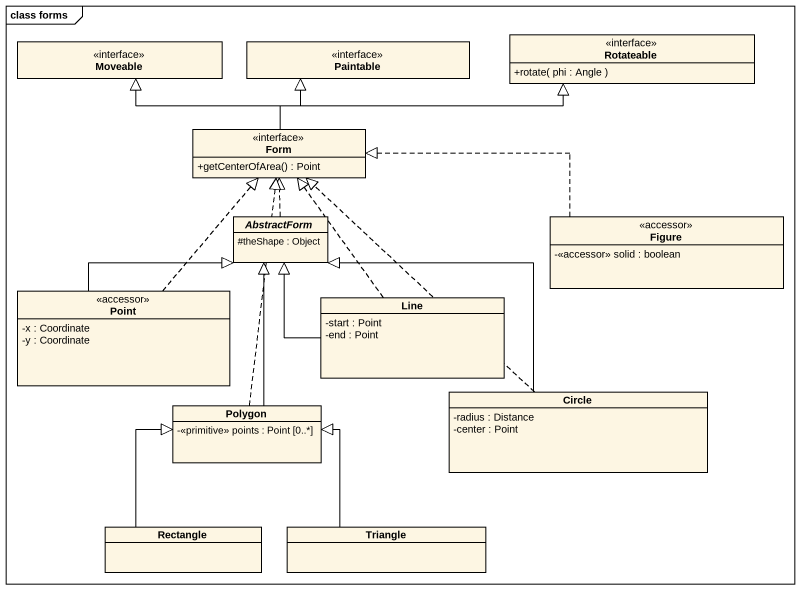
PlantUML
@startuml
mainframe class forms
hide circle
hide empty members
skinparam classAttributeIconSize 0
interface Moveable
interface Paintable
interface Rotateable {
  +rotate( phi : Angle )
}
interface Form {
  +getCenterOfArea() : Point
}
abstract class AbstractForm {
  #theShape : Object
}
class Figure <<accessor>> {
  -<<accessor>> solid : boolean
}
class Point <<accessor>> {
  -x : Coordinate
  -y : Coordinate
}
class Line {
  -start : Point
  -end : Point
}
class Polygon {
  -<<primitive>> points : Point [0..*]
}
class "Circle" as Circle_ {
  -radius : Distance
  -center : Point
}
class "Rectangle" as Rectangle_
class Triangle
Form -left-|> Moveable
Form -up-|> Paintable
Form -right-|> Rotateable
AbstractForm .up.|> Form
Figure .left.|> Form
Point .up.|> Form
Point -up-|> AbstractForm
Line .up.|> Form
Line -up-|> AbstractForm
Polygon .up.|> Form
Polygon -up-|> AbstractForm
Circle_ .up.|> Form
Circle_ -up-|> AbstractForm
Rectangle_ -up-|> Polygon
Triangle -up-|> Polygon
@enduml
